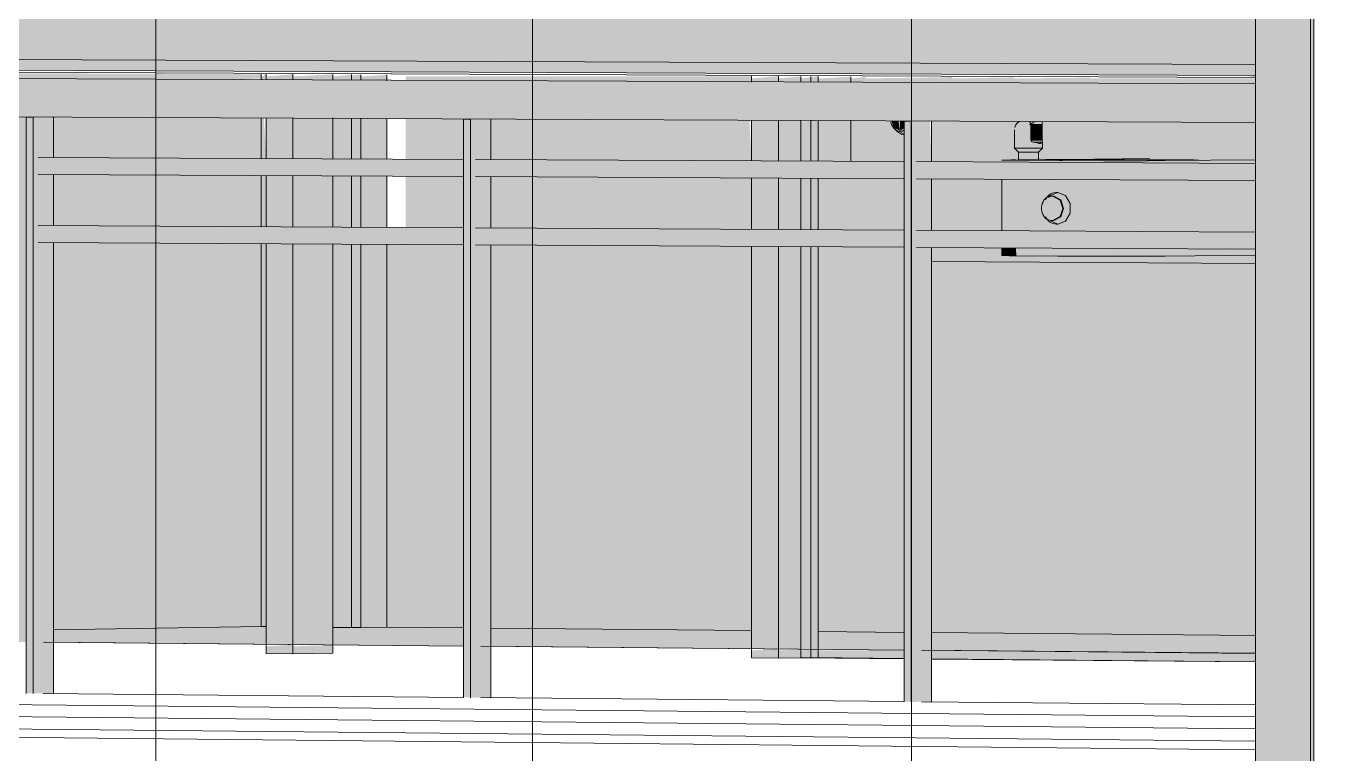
# Model space of a CAD drawing. Header units: inches. Extents: x 31213 to 31218, y -65 to 66.
# Drawn here: x 31216.24282 to 31216.26127, y -64.91325 to -64.90304 of the extents above; entities that cross this region are included whole.
import ezdxf

# ---------------------------------------------------------------- set-up
doc = ezdxf.new("R2010")
doc.units = ezdxf.units.IN
doc.header["$MEASUREMENT"] = 0
for name, color, linetype, lineweight in [('A-DOOR', 31, 'Continuous', 13), ('A-DOOR-FRAM', 31, 'Continuous', 9), ('A-FLOR', 192, 'Continuous', 13), ('A-FLOR-HRAL', 11, 'Continuous', 9), ('A-FLOR-OTLN', 90, 'Continuous', 9), ('A-GLAZ-CURT', 52, 'Continuous', 9), ('A-GLAZ-CWMG', 51, 'Continuous', 9), ('A-WALL', 113, 'Continuous', 13), ('A-WALL-PATT', 111, 'Continuous', 13), ('I-WALL', 2, 'Continuous', 13), ('L-SITE-WALL', 31, 'Continuous', 13), ('P-SANR-FIXT', 6, 'Continuous', 9), ('S-BEAM', 12, 'Continuous', 9)]:
    doc.layers.add(name, color=color, linetype=linetype, lineweight=lineweight)

# ---------------------------------------------------------------- blocks, each defined once
blk = doc.blocks.new('FP_70-Looking South East')
at = {"layer": 'A-WALL-PATT', "lineweight": 9}
for p, q in [((-6208.304231, -64.918586), (-6208.304228, -64.788438)), ((-6208.309549, -64.918516), (-6208.309544, -64.788789)), ((-6208.314833, -64.918446), (-6208.314825, -64.789138))]:
    blk.add_line(p, q, dxfattribs=at)

msp = doc.modelspace()

# ---------------------------------------------------------------- hatches: boundary and pattern name
at = {"layer": 'A-DOOR', "lineweight": 5}
h = msp.add_hatch(color=256, dxfattribs=at)
h.paths.add_polyline_path([(31216.252998, -64.905892), (31216.252998, -64.905173), (31216.249339, -64.905154), (31216.249339, -64.905872), (31216.252998, -64.905892)], flags=0)
h.paths.add_polyline_path([(31216.248957, -64.90587), (31216.248957, -64.905153), (31216.248144, -64.905148), (31216.248144, -64.905865), (31216.248957, -64.90587)], flags=0)
h.paths.add_polyline_path([(31216.252998, -64.90493), (31216.252971, -64.904359), (31216.248144, -64.904338), (31216.248144, -64.904907), (31216.248957, -64.904911), (31216.248957, -64.904345), (31216.249339, -64.904346), (31216.249339, -64.904912), (31216.252998, -64.90493)], flags=0)
h.paths.add_polyline_path([(31216.252998, -64.903823), (31216.252998, -64.903743), (31216.248144, -64.903745), (31216.248144, -64.903802), (31216.252998, -64.903823)], flags=0)
h.paths.add_polyline_path([(31216.252998, -64.901755), (31216.252998, -64.892885), (31216.248144, -64.892897), (31216.248144, -64.901741), (31216.252998, -64.901755)], flags=0)
h = msp.add_hatch(color=256, dxfattribs=at)
h.paths.add_polyline_path([(31216.252998, -64.911522), (31216.252998, -64.906135), (31216.249339, -64.906114), (31216.249339, -64.911489), (31216.251175, -64.911505)], flags=0)
h.paths.add_polyline_path([(31216.248957, -64.911486), (31216.248957, -64.906112), (31216.248144, -64.906107), (31216.248143, -64.911472), (31216.248144, -64.911478)], flags=0)
at = {"layer": 'A-DOOR-FRAM', "lineweight": 5}
h = msp.add_hatch(color=256, dxfattribs=at)
h.paths.add_polyline_path([(31216.247384, -64.905861), (31216.247384, -64.905145), (31216.247121, -64.905143), (31216.247122, -64.90586)], flags=0)
h.paths.add_polyline_path([(31216.247384, -64.904903), (31216.247384, -64.904335), (31216.247121, -64.904334), (31216.247122, -64.904902)], flags=0)
h.paths.add_polyline_path([(31216.247384, -64.903796), (31216.247384, -64.903719), (31216.247122, -64.903745), (31216.247122, -64.903795), (31216.247299, -64.903795)], flags=0)
h.paths.add_polyline_path([(31216.247384, -64.901738), (31216.247384, -64.892893), (31216.252998, -64.892871), (31216.252998, -64.892214), (31216.247122, -64.892259), (31216.247131, -64.901738)], flags=0)
h = msp.add_hatch(color=256, dxfattribs=at)
h.paths.add_polyline_path([(31216.247516, -64.905862), (31216.247516, -64.905145), (31216.247384, -64.905145), (31216.247384, -64.905861)], flags=0)
h.paths.add_polyline_path([(31216.247516, -64.904904), (31216.247516, -64.904335), (31216.247384, -64.904338), (31216.247384, -64.904903)], flags=0)
h.paths.add_polyline_path([(31216.247516, -64.903797), (31216.247516, -64.90372), (31216.247384, -64.903745), (31216.247384, -64.903796)], flags=0)
h.paths.add_polyline_path([(31216.247516, -64.901739), (31216.247517, -64.892894), (31216.247384, -64.892897), (31216.247384, -64.901738)], flags=0)
for points in [[(31216.247383, -64.911484), (31216.247384, -64.906103), (31216.247121, -64.906102), (31216.247122, -64.911482)], [(31216.247383, -64.911484), (31216.247516, -64.911482), (31216.247516, -64.906104), (31216.247384, -64.906103), (31216.247383, -64.909708)]]:
    msp.add_hatch(color=256, dxfattribs=at).paths.add_polyline_path(points, flags=0)
at = {"layer": 'A-FLOR-HRAL', "lineweight": 5}
for points in [[(31216.26007, -64.904121), (31216.26007, -64.903847), (31216.199648, -64.903593), (31216.199561, -64.903627), (31216.19947, -64.903748), (31216.199451, -64.903855), (31216.259941, -64.904121)], [(31216.26007, -64.90439), (31216.26007, -64.904121), (31216.199451, -64.903855), (31216.199493, -64.904008), (31216.199602, -64.904103), (31216.199683, -64.904114), (31216.217203, -64.904193), (31216.221357, -64.904214), (31216.235559, -64.904277), (31216.250546, -64.904346), (31216.253897, -64.904362), (31216.259941, -64.90439)], [(31216.242917, -64.912406), (31216.242918, -64.904315), (31216.242822, -64.904315), (31216.242822, -64.912405)], [(31216.249055, -64.912464), (31216.249055, -64.904343), (31216.248959, -64.904343), (31216.248959, -64.912463)], [(31216.255239, -64.912523), (31216.255239, -64.904371), (31216.255142, -64.904371), (31216.255142, -64.912522)], [(31216.26007, -64.905206), (31216.26007, -64.904965), (31216.199597, -64.904668), (31216.199597, -64.9049), (31216.259941, -64.905205)], [(31216.26007, -64.906172), (31216.26007, -64.90593), (31216.199597, -64.905598), (31216.199597, -64.905831), (31216.259941, -64.906171)], [(31216.243204, -64.911691), (31216.243205, -64.906077), (31216.243014, -64.906076), (31216.243014, -64.91169)], [(31216.249341, -64.911747), (31216.249341, -64.906111), (31216.249151, -64.90611), (31216.249151, -64.911745)], [(31216.255524, -64.911803), (31216.255524, -64.906146), (31216.255334, -64.906145), (31216.255334, -64.911802)]]:
    msp.add_hatch(color=256, dxfattribs=at).paths.add_polyline_path(points, flags=0)
h = msp.add_hatch(color=256, dxfattribs=at)
h.paths.add_polyline_path([(31216.242917, -64.912409), (31216.243204, -64.912404), (31216.243204, -64.911691), (31216.243014, -64.91169), (31216.243014, -64.906076), (31216.242918, -64.906075), (31216.242917, -64.909704)], flags=0)
h.paths.add_polyline_path([(31216.243205, -64.905838), (31216.243205, -64.905121), (31216.242918, -64.905119), (31216.242918, -64.905836)], flags=0)
h.paths.add_polyline_path([(31216.243205, -64.904882), (31216.243205, -64.904313), (31216.242918, -64.904315), (31216.242918, -64.90488)], flags=0)
h = msp.add_hatch(color=256, dxfattribs=at)
h.paths.add_polyline_path([(31216.249055, -64.912468), (31216.249341, -64.912463), (31216.249341, -64.911747), (31216.249151, -64.911745), (31216.249151, -64.90611), (31216.249055, -64.90611), (31216.249055, -64.909704)], flags=0)
h.paths.add_polyline_path([(31216.249341, -64.905872), (31216.249341, -64.905152), (31216.249055, -64.90515), (31216.249055, -64.90587)], flags=0)
h.paths.add_polyline_path([(31216.249341, -64.904912), (31216.249341, -64.904341), (31216.249055, -64.904343), (31216.249055, -64.904911)], flags=0)
h = msp.add_hatch(color=256, dxfattribs=at)
h.paths.add_polyline_path([(31216.255239, -64.912527), (31216.255524, -64.912522), (31216.255524, -64.911803), (31216.255334, -64.911802), (31216.255334, -64.906145), (31216.255239, -64.906145), (31216.255239, -64.909704)], flags=0)
h.paths.add_polyline_path([(31216.255524, -64.905905), (31216.255524, -64.905183), (31216.255239, -64.905182), (31216.255239, -64.905904)], flags=0)
h.paths.add_polyline_path([(31216.255524, -64.904942), (31216.255499, -64.904369), (31216.255239, -64.904371), (31216.255239, -64.904941)], flags=0)
at = {"layer": 'A-FLOR-HRAL', "lineweight": 5, "transparency": 33554466}
for points in [[(31216.243014, -64.91169), (31216.243014, -64.906075), (31216.236924, -64.90604), (31216.236923, -64.911634), (31216.242411, -64.911684)], [(31216.249151, -64.911745), (31216.249151, -64.906109), (31216.243014, -64.906075), (31216.243014, -64.91169)], [(31216.243014, -64.91169), (31216.24305, -64.911689), (31216.24305, -64.906076), (31216.243014, -64.906076), (31216.243014, -64.909704)], [(31216.255334, -64.911802), (31216.255334, -64.906144), (31216.249151, -64.906109), (31216.249151, -64.911745), (31216.251176, -64.911764)], [(31216.249151, -64.911745), (31216.249187, -64.911745), (31216.249187, -64.906111), (31216.249151, -64.90611), (31216.249151, -64.909704)], [(31216.26007, -64.911845), (31216.26007, -64.906171), (31216.255334, -64.906144), (31216.255334, -64.911802), (31216.259941, -64.911843)], [(31216.255334, -64.911802), (31216.25537, -64.911801), (31216.25537, -64.906145), (31216.255334, -64.906145), (31216.255334, -64.909704)]]:
    msp.add_hatch(color=256, dxfattribs=at).paths.add_polyline_path(points, flags=0)
at = {"layer": 'A-GLAZ-CURT', "transparency": 33554458}
h = msp.add_hatch(color=256, dxfattribs=at)
h.paths.add_polyline_path([(31216.26007, -64.911966), (31216.26007, -64.911846), (31216.255524, -64.911804), (31216.255524, -64.911925), (31216.259941, -64.911965)], flags=0)
h.paths.add_polyline_path([(31216.255142, -64.911921), (31216.255142, -64.911801), (31216.253934, -64.911803), (31216.253934, -64.911904), (31216.253935, -64.91191)], flags=0)
h.paths.add_polyline_path([(31216.26007, -64.905929), (31216.26007, -64.905207), (31216.255524, -64.905184), (31216.255524, -64.905904), (31216.259941, -64.905928)], flags=0)
h.paths.add_polyline_path([(31216.255142, -64.905902), (31216.255142, -64.905182), (31216.253935, -64.905176), (31216.253935, -64.905895), (31216.255142, -64.905902)], flags=0)
h.paths.add_polyline_path([(31216.26007, -64.904963), (31216.26007, -64.904391), (31216.253935, -64.904366), (31216.253935, -64.904933), (31216.255142, -64.904939), (31216.255142, -64.904372), (31216.255524, -64.904372), (31216.255524, -64.904941), (31216.259941, -64.904963)], flags=0)
h.paths.add_polyline_path([(31216.26007, -64.903848), (31216.26007, -64.903771), (31216.253935, -64.903771), (31216.253935, -64.903822), (31216.260067, -64.903848)], flags=0)
h.paths.add_polyline_path([(31216.258799, -64.90278), (31216.258781, -64.902759), (31216.258781, -64.90278)], flags=0)
h.paths.add_polyline_path([(31216.26007, -64.902748), (31216.260057, -64.89016), (31216.253935, -64.890186), (31216.253935, -64.901756), (31216.25889, -64.901799), (31216.258784, -64.901951), (31216.258799, -64.902743), (31216.259941, -64.902747)], flags=0)
h = msp.add_hatch(color=256, dxfattribs=at)
h.paths.add_polyline_path([(31216.26007, -64.911846), (31216.26007, -64.906173), (31216.255524, -64.906147), (31216.255524, -64.911804), (31216.259941, -64.911845)], flags=0)
h.paths.add_polyline_path([(31216.255142, -64.911801), (31216.255142, -64.906145), (31216.253935, -64.906138), (31216.253935, -64.91179)], flags=0)
at = {"layer": 'A-GLAZ-CWMG', "lineweight": 5}
for points in [[(31216.260843, -64.919152), (31216.260843, -64.836884), (31216.26007, -64.836913), (31216.26007, -64.919141)], [(31216.260843, -64.919152), (31216.260889, -64.91915), (31216.260888, -64.837722), (31216.261265, -64.837689), (31216.261253, -64.837669), (31216.260843, -64.83767), (31216.260843, -64.918463)], [(31216.246563, -64.911723), (31216.246563, -64.906097), (31216.246189, -64.906094), (31216.246188, -64.91172)], [(31216.247123, -64.911728), (31216.247123, -64.9061), (31216.246563, -64.906097), (31216.246563, -64.911723)], [(31216.253377, -64.911785), (31216.253377, -64.906135), (31216.252999, -64.906133), (31216.252999, -64.911782)], [(31216.253691, -64.911788), (31216.253691, -64.906137), (31216.253377, -64.906135), (31216.253377, -64.911785)], [(31216.253934, -64.91179), (31216.253935, -64.906138), (31216.253691, -64.906137), (31216.253691, -64.911788)]]:
    msp.add_hatch(color=256, dxfattribs=at).paths.add_polyline_path(points, flags=0)
h = msp.add_hatch(color=256, dxfattribs=at)
h.paths.add_polyline_path([(31216.246563, -64.911851), (31216.246563, -64.911723), (31216.246188, -64.911747), (31216.246188, -64.911847)], flags=0)
h.paths.add_polyline_path([(31216.246564, -64.905855), (31216.246564, -64.905139), (31216.246189, -64.905137), (31216.246189, -64.905853)], flags=0)
h.paths.add_polyline_path([(31216.246564, -64.904897), (31216.246564, -64.904328), (31216.246189, -64.904333), (31216.246189, -64.904895)], flags=0)
h.paths.add_polyline_path([(31216.246564, -64.903792), (31216.246564, -64.903714), (31216.246189, -64.903743), (31216.246212, -64.903791), (31216.246457, -64.903791)], flags=0)
h.paths.add_polyline_path([(31216.246564, -64.901734), (31216.246564, -64.890208), (31216.246189, -64.89021), (31216.246189, -64.901733)], flags=0)
h = msp.add_hatch(color=256, dxfattribs=at)
h.paths.add_polyline_path([(31216.246563, -64.911851), (31216.247123, -64.911841), (31216.247123, -64.911728), (31216.246563, -64.911747)], flags=0)
h.paths.add_polyline_path([(31216.247123, -64.905858), (31216.247123, -64.905141), (31216.246564, -64.905139), (31216.246564, -64.905855)], flags=0)
h.paths.add_polyline_path([(31216.247123, -64.9049), (31216.247123, -64.904332), (31216.246564, -64.904333), (31216.246564, -64.904897), (31216.246793, -64.904898)], flags=0)
h.paths.add_polyline_path([(31216.247123, -64.903793), (31216.247123, -64.903716), (31216.246564, -64.903743), (31216.246564, -64.903792), (31216.247046, -64.903793)], flags=0)
h.paths.add_polyline_path([(31216.247123, -64.901736), (31216.247124, -64.890213), (31216.246564, -64.890213), (31216.246564, -64.901734), (31216.246793, -64.901735)], flags=0)
h = msp.add_hatch(color=256, dxfattribs=at)
h.paths.add_polyline_path([(31216.253377, -64.911913), (31216.253377, -64.911785), (31216.252999, -64.911803), (31216.252999, -64.91191)], flags=0)
h.paths.add_polyline_path([(31216.253377, -64.905892), (31216.253367, -64.905173), (31216.252999, -64.905171), (31216.252999, -64.90589)], flags=0)
h.paths.add_polyline_path([(31216.253377, -64.904931), (31216.253367, -64.90436), (31216.252999, -64.904363), (31216.252999, -64.904929), (31216.253367, -64.90493)], flags=0)
h.paths.add_polyline_path([(31216.253084, -64.903822), (31216.253377, -64.903822), (31216.253367, -64.903742), (31216.252999, -64.903771), (31216.252999, -64.903822)], flags=0)
h.paths.add_polyline_path([(31216.253377, -64.901755), (31216.253377, -64.890181), (31216.252999, -64.890182), (31216.252999, -64.901754)], flags=0)
h = msp.add_hatch(color=256, dxfattribs=at)
h.paths.add_polyline_path([(31216.253377, -64.911913), (31216.253691, -64.911908), (31216.253691, -64.911788), (31216.253377, -64.911803)], flags=0)
h.paths.add_polyline_path([(31216.253691, -64.905894), (31216.253691, -64.905175), (31216.253377, -64.905173), (31216.253377, -64.905892), (31216.253691, -64.905894)], flags=0)
h.paths.add_polyline_path([(31216.253691, -64.904932), (31216.253691, -64.904361), (31216.253377, -64.904363), (31216.253377, -64.904931), (31216.253691, -64.904932)], flags=0)
h.paths.add_polyline_path([(31216.253377, -64.903822), (31216.253691, -64.903822), (31216.253691, -64.903744), (31216.253377, -64.903771), (31216.253377, -64.903822)], flags=0)
h.paths.add_polyline_path([(31216.253691, -64.901756), (31216.253691, -64.890185), (31216.253377, -64.890186), (31216.253377, -64.901755), (31216.253691, -64.901756)], flags=0)
h = msp.add_hatch(color=256, dxfattribs=at)
h.paths.add_polyline_path([(31216.253691, -64.911908), (31216.253934, -64.911904), (31216.253934, -64.91179), (31216.253691, -64.911803)], flags=0)
h.paths.add_polyline_path([(31216.253935, -64.905895), (31216.253935, -64.905176), (31216.253691, -64.905175), (31216.253691, -64.905894)], flags=0)
h.paths.add_polyline_path([(31216.253935, -64.904933), (31216.253929, -64.904363), (31216.253691, -64.904375), (31216.253691, -64.904932)], flags=0)
h.paths.add_polyline_path([(31216.253691, -64.903822), (31216.253935, -64.903822), (31216.253935, -64.903745), (31216.253691, -64.903771), (31216.253691, -64.903822)], flags=0)
h.paths.add_polyline_path([(31216.253935, -64.901756), (31216.253935, -64.890185), (31216.253691, -64.890186), (31216.253691, -64.901756)], flags=0)
at = {"layer": 'A-WALL', "lineweight": 5, "transparency": 33554573}
msp.add_hatch(color=256, dxfattribs=at).paths.add_polyline_path([(31216.260865, -64.919129), (31216.260889, -64.919129), (31216.260888, -64.837722), (31216.261178, -64.837685), (31216.261178, -64.837664), (31216.260865, -64.83767), (31216.260865, -64.918463)], flags=0)
at = {"layer": 'I-WALL', "lineweight": 5}
h = msp.add_hatch(color=256, dxfattribs=at)
h.paths.add_polyline_path([(31216.214768, -64.911984), (31216.218725, -64.911919), (31216.218724, -64.91147), (31216.214768, -64.911434), (31216.214768, -64.911867)], flags=0)
h.paths.add_polyline_path([(31216.219108, -64.911913), (31216.224681, -64.911821), (31216.22468, -64.911643), (31216.219502, -64.911606), (31216.219502, -64.911478), (31216.219108, -64.911474), (31216.219108, -64.911527)], flags=0)
h.paths.add_polyline_path([(31216.225064, -64.911815), (31216.230681, -64.911723), (31216.230681, -64.91158), (31216.227022, -64.911561), (31216.227021, -64.911658), (31216.226091, -64.911656), (31216.225064, -64.911659)], flags=0)
h.paths.add_polyline_path([(31216.231064, -64.911716), (31216.232734, -64.911689), (31216.232734, -64.911599), (31216.231064, -64.911584), (31216.231064, -64.911637)], flags=0)
h.paths.add_polyline_path([(31216.24612, -64.905854), (31216.246119, -64.905138), (31216.243202, -64.905123), (31216.243202, -64.905838), (31216.246119, -64.905854)], flags=0)
h.paths.add_polyline_path([(31216.242819, -64.905836), (31216.242819, -64.905121), (31216.240366, -64.905109), (31216.240367, -64.905822), (31216.242819, -64.905836)], flags=0)
h.paths.add_polyline_path([(31216.232734, -64.90578), (31216.232734, -64.90507), (31216.231065, -64.905061), (31216.231065, -64.905771), (31216.232734, -64.90578)], flags=0)
h.paths.add_polyline_path([(31216.230682, -64.905769), (31216.230681, -64.905059), (31216.227022, -64.905041), (31216.227024, -64.905748), (31216.230681, -64.905769)], flags=0)
h.paths.add_polyline_path([(31216.219503, -64.905707), (31216.219502, -64.905002), (31216.219109, -64.905), (31216.219109, -64.905704), (31216.219502, -64.905707)], flags=0)
h.paths.add_polyline_path([(31216.218726, -64.905702), (31216.218724, -64.904998), (31216.214769, -64.904978), (31216.214782, -64.90568), (31216.218724, -64.905702)], flags=0)
h.paths.add_polyline_path([(31216.24612, -64.904897), (31216.246119, -64.904327), (31216.243202, -64.904318), (31216.243202, -64.904882), (31216.246119, -64.904897)], flags=0)
h.paths.add_polyline_path([(31216.242819, -64.90488), (31216.242819, -64.904317), (31216.240366, -64.904304), (31216.240367, -64.904868), (31216.242819, -64.90488)], flags=0)
h.paths.add_polyline_path([(31216.232734, -64.90483), (31216.232734, -64.904267), (31216.227022, -64.904241), (31216.227024, -64.904802), (31216.230682, -64.90482), (31216.230711, -64.904261), (31216.231065, -64.904263), (31216.231065, -64.904822), (31216.232734, -64.90483)], flags=0)
h.paths.add_polyline_path([(31216.219503, -64.904765), (31216.219487, -64.904205), (31216.214769, -64.904184), (31216.214782, -64.904741), (31216.218726, -64.904761), (31216.218726, -64.904206), (31216.219109, -64.904232), (31216.219109, -64.904763), (31216.219502, -64.904765)], flags=0)
h.paths.add_polyline_path([(31216.245674, -64.903793), (31216.24612, -64.903773), (31216.246119, -64.903714), (31216.240366, -64.903689), (31216.240367, -64.903766), (31216.245615, -64.903792)], flags=0)
h.paths.add_polyline_path([(31216.232735, -64.903734), (31216.232734, -64.903657), (31216.227023, -64.903633), (31216.227024, -64.90371), (31216.232734, -64.903734)], flags=0)
h.paths.add_polyline_path([(31216.218948, -64.903679), (31216.219503, -64.903679), (31216.219502, -64.903601), (31216.21477, -64.903592), (31216.214782, -64.903659), (31216.218885, -64.903679)], flags=0)
h.paths.add_polyline_path([(31216.24612, -64.901735), (31216.246119, -64.890393), (31216.240367, -64.890416), (31216.240367, -64.901717), (31216.246119, -64.901735)], flags=0)
h.paths.add_polyline_path([(31216.232735, -64.901694), (31216.232734, -64.890447), (31216.227024, -64.890469), (31216.227024, -64.901677), (31216.232734, -64.901694)], flags=0)
h.paths.add_polyline_path([(31216.219504, -64.901654), (31216.219502, -64.890499), (31216.214772, -64.890518), (31216.214782, -64.90164), (31216.219502, -64.901654)], flags=0)
at = {"layer": 'I-WALL'}
h = msp.add_hatch(color=256, dxfattribs=at)
h.paths.add_polyline_path([(31216.247516, -64.905862), (31216.247516, -64.905145), (31216.247121, -64.905143), (31216.247122, -64.90586)], flags=0)
h.paths.add_polyline_path([(31216.246187, -64.905855), (31216.246186, -64.905138), (31216.24612, -64.905138), (31216.246121, -64.905854), (31216.246186, -64.905855)], flags=0)
h.paths.add_polyline_path([(31216.247516, -64.904904), (31216.247516, -64.904335), (31216.247121, -64.904334), (31216.247122, -64.904902)], flags=0)
h.paths.add_polyline_path([(31216.246187, -64.904897), (31216.246157, -64.904327), (31216.24612, -64.904327), (31216.246121, -64.904897), (31216.246186, -64.904897)], flags=0)
h.paths.add_polyline_path([(31216.247516, -64.903797), (31216.247516, -64.90372), (31216.247122, -64.903745), (31216.247122, -64.903795), (31216.247384, -64.903796)], flags=0)
h.paths.add_polyline_path([(31216.24612, -64.903793), (31216.246187, -64.903773), (31216.246186, -64.903714), (31216.24612, -64.903745), (31216.24612, -64.903793)], flags=0)
h.paths.add_polyline_path([(31216.247516, -64.901739), (31216.247517, -64.892894), (31216.252998, -64.892881), (31216.252998, -64.890366), (31216.247122, -64.890389), (31216.247122, -64.901738)], flags=0)
h.paths.add_polyline_path([(31216.246187, -64.901735), (31216.246186, -64.890393), (31216.246121, -64.890393), (31216.246121, -64.901735), (31216.246186, -64.901735)], flags=0)
h = msp.add_hatch(color=256, dxfattribs=at)
h.paths.add_polyline_path([(31216.256511, -64.905911), (31216.256511, -64.905191), (31216.255524, -64.905186), (31216.255524, -64.905906), (31216.255558, -64.905906)], flags=0)
h.paths.add_polyline_path([(31216.255141, -64.905904), (31216.255141, -64.905184), (31216.253934, -64.905178), (31216.253934, -64.905897), (31216.255141, -64.905904)], flags=0)
h.paths.add_polyline_path([(31216.254395, -64.904937), (31216.254395, -64.904366), (31216.253934, -64.904367), (31216.253934, -64.904935)], flags=0)
h.paths.add_polyline_path([(31216.26007, -64.904904), (31216.26007, -64.904392), (31216.257936, -64.90438), (31216.257939, -64.904904), (31216.259941, -64.904904)], flags=0)
h.paths.add_polyline_path([(31216.26007, -64.903849), (31216.26007, -64.903772), (31216.257936, -64.903773), (31216.257936, -64.903842), (31216.260067, -64.903849)], flags=0)
h.paths.add_polyline_path([(31216.254395, -64.903826), (31216.254395, -64.903748), (31216.253934, -64.903773), (31216.253934, -64.903823), (31216.254368, -64.903826)], flags=0)
h.paths.add_polyline_path([(31216.258799, -64.902781), (31216.25878, -64.90276), (31216.25878, -64.902781)], flags=0)
h.paths.add_polyline_path([(31216.26007, -64.902749), (31216.26007, -64.890338), (31216.253934, -64.890362), (31216.253934, -64.901758), (31216.25889, -64.901801), (31216.258784, -64.901953), (31216.258799, -64.902744), (31216.259941, -64.902749)], flags=0)
at = {"layer": 'I-WALL', "lineweight": 5}
h = msp.add_hatch(color=256, dxfattribs=at)
h.paths.add_polyline_path([(31216.247879, -64.905864), (31216.247879, -64.905147), (31216.247516, -64.905145), (31216.247516, -64.905862), (31216.247879, -64.905864)], flags=0)
h.paths.add_polyline_path([(31216.247879, -64.904905), (31216.247879, -64.904336), (31216.247516, -64.904338), (31216.247516, -64.904904), (31216.247879, -64.904905)], flags=0)
h.paths.add_polyline_path([(31216.247879, -64.9038), (31216.247879, -64.903721), (31216.247516, -64.903745), (31216.247516, -64.903797), (31216.247879, -64.9038)], flags=0)
h.paths.add_polyline_path([(31216.24788, -64.90174), (31216.247879, -64.892896), (31216.247517, -64.892897), (31216.247516, -64.901739), (31216.247879, -64.90174)], flags=0)
h = msp.add_hatch(color=256, dxfattribs=at)
h.paths.add_polyline_path([(31216.232734, -64.911599), (31216.232734, -64.90602), (31216.231065, -64.90601), (31216.231065, -64.911584)], flags=0)
h.paths.add_polyline_path([(31216.230681, -64.91158), (31216.230681, -64.906008), (31216.227022, -64.905987), (31216.227024, -64.911547), (31216.230681, -64.91158)], flags=0)
h.paths.add_polyline_path([(31216.240365, -64.911564), (31216.242819, -64.911524), (31216.242819, -64.906077), (31216.240366, -64.906063), (31216.240365, -64.911562)], flags=0)
h.paths.add_polyline_path([(31216.243201, -64.911517), (31216.246119, -64.91147), (31216.246119, -64.906096), (31216.243202, -64.906079), (31216.243201, -64.911482)], flags=0)
h.paths.add_polyline_path([(31216.219502, -64.911478), (31216.219502, -64.905944), (31216.219109, -64.905942), (31216.219109, -64.911474)], flags=0)
h.paths.add_polyline_path([(31216.218725, -64.91147), (31216.218724, -64.90594), (31216.214769, -64.905917), (31216.214782, -64.911434), (31216.218724, -64.91147)], flags=0)
at = {"layer": 'I-WALL'}
h = msp.add_hatch(color=256, dxfattribs=at)
h.paths.add_polyline_path([(31216.247516, -64.911482), (31216.247516, -64.906104), (31216.247121, -64.906102), (31216.247122, -64.911479)], flags=0)
h.paths.add_polyline_path([(31216.246187, -64.91147), (31216.246186, -64.906096), (31216.24612, -64.906096), (31216.246121, -64.91147)], flags=0)
at = {"layer": 'I-WALL', "lineweight": 5}
msp.add_hatch(color=256, dxfattribs=at).paths.add_polyline_path([(31216.247516, -64.911482), (31216.247879, -64.911476), (31216.247879, -64.906106), (31216.247516, -64.906104), (31216.247516, -64.909708)], flags=0)
at = {"layer": 'I-WALL'}
h = msp.add_hatch(color=256, dxfattribs=at)
h.paths.add_polyline_path([(31216.26007, -64.911594), (31216.26007, -64.906255), (31216.256544, -64.906261), (31216.256511, -64.906259), (31216.256511, -64.906155), (31216.255524, -64.906149), (31216.255524, -64.911554), (31216.259941, -64.911593)], flags=0)
h.paths.add_polyline_path([(31216.255141, -64.91155), (31216.255141, -64.906147), (31216.253934, -64.90614), (31216.253934, -64.911539)], flags=0)
at = {"layer": 'P-SANR-FIXT', "lineweight": 5}
h = msp.add_hatch(color=256, dxfattribs=at)
h.paths.add_polyline_path([(31216.256511, -64.905911), (31216.256511, -64.905191), (31216.255524, -64.905186), (31216.255524, -64.905906), (31216.255558, -64.905906)], flags=0)
h.paths.add_polyline_path([(31216.26007, -64.904904), (31216.26007, -64.904392), (31216.257936, -64.90438), (31216.257939, -64.904904), (31216.259941, -64.904904)], flags=0)
h.paths.add_polyline_path([(31216.26007, -64.903849), (31216.26007, -64.903772), (31216.257936, -64.903773), (31216.257936, -64.903842), (31216.260067, -64.903849)], flags=0)
h.paths.add_polyline_path([(31216.258799, -64.902781), (31216.25878, -64.90276), (31216.25878, -64.902781)], flags=0)
h.paths.add_polyline_path([(31216.26007, -64.902749), (31216.26007, -64.902745), (31216.259941, -64.902749)], flags=0)
h = msp.add_hatch(color=256, dxfattribs=at)
h.paths.add_polyline_path([(31216.254597, -64.904938), (31216.254597, -64.904367), (31216.254395, -64.904367), (31216.254426, -64.904937), (31216.254594, -64.904938)], flags=0)
h.paths.add_polyline_path([(31216.254597, -64.903827), (31216.254597, -64.903749), (31216.254395, -64.903773), (31216.254399, -64.903826), (31216.254524, -64.903826)], flags=0)
h = msp.add_hatch(color=256, dxfattribs=at)
h.paths.add_polyline_path([(31216.255817, -64.904944), (31216.255817, -64.904372), (31216.254597, -64.904367), (31216.254617, -64.904938), (31216.255141, -64.904941), (31216.255141, -64.904373), (31216.255524, -64.904373), (31216.255524, -64.904943), (31216.255558, -64.904943)], flags=0)
h.paths.add_polyline_path([(31216.255817, -64.903834), (31216.255817, -64.903754), (31216.254597, -64.903773), (31216.254597, -64.903827), (31216.255783, -64.903834)], flags=0)
h = msp.add_hatch(color=256, dxfattribs=at)
h.paths.add_polyline_path([(31216.256511, -64.904948), (31216.256511, -64.904919), (31216.256678, -64.904898), (31216.256678, -64.904375), (31216.255817, -64.904373), (31216.255817, -64.904944), (31216.256434, -64.904947)], flags=0)
h.paths.add_polyline_path([(31216.256678, -64.903837), (31216.256678, -64.903758), (31216.255817, -64.903773), (31216.255837, -64.903834), (31216.256583, -64.903837)], flags=0)
h = msp.add_hatch(color=256, dxfattribs=at)
h.paths.add_polyline_path([(31216.256713, -64.904922), (31216.256739, -64.904917), (31216.256702, -64.904922)], flags=0)
h.paths.add_polyline_path([(31216.256915, -64.904641), (31216.256915, -64.904418), (31216.257077, -64.904416), (31216.257077, -64.90464), (31216.257028, -64.90464)], flags=0)
h.paths.add_polyline_path([(31216.256678, -64.904916), (31216.25775, -64.904898), (31216.25775, -64.90438), (31216.256888, -64.90438), (31216.256907, -64.904669), (31216.25686, -64.904753), (31216.256706, -64.904752), (31216.256725, -64.904399), (31216.256724, -64.904376), (31216.256678, -64.90438), (31216.256678, -64.904898)], flags=0)
h.paths.add_polyline_path([(31216.256706, -64.904752), (31216.256688, -64.904752), (31216.256703, -64.90468)], flags=0)
h.paths.add_polyline_path([(31216.25775, -64.903841), (31216.25775, -64.903762), (31216.256678, -64.903773), (31216.256678, -64.903837), (31216.257542, -64.903839)], flags=0)
at = {"layer": 'P-SANR-FIXT'}
msp.add_hatch(color=256, dxfattribs=at).paths.add_polyline_path([(31216.25508, -64.904505), (31216.255061, -64.904369), (31216.25496, -64.904371), (31216.254989, -64.904458)], flags=0)
at = {"layer": 'P-SANR-FIXT', "lineweight": 5}
for points in [[(31216.25508, -64.904505), (31216.255141, -64.904474), (31216.255141, -64.904373), (31216.25508, -64.904371)], [(31216.256883, -64.904753), (31216.256915, -64.904641), (31216.256861, -64.904377), (31216.256724, -64.9044), (31216.256703, -64.904428), (31216.256725, -64.904752), (31216.256822, -64.904753)], [(31216.256915, -64.904641), (31216.257077, -64.90464), (31216.257077, -64.904416), (31216.256915, -64.904418)], [(31216.256715, -64.904922), (31216.256715, -64.904922), (31216.256713, -64.904922)], [(31216.257368, -64.904925), (31216.257351, -64.904911), (31216.257297, -64.904925)], [(31216.257898, -64.904928), (31216.257886, -64.904911), (31216.257886, -64.904928)], [(31216.2572, -64.905757), (31216.2572, -64.905437), (31216.257108, -64.905483), (31216.257072, -64.9056), (31216.257108, -64.905709)], [(31216.2572, -64.905757), (31216.257291, -64.90571), (31216.257329, -64.905597), (31216.257291, -64.905484), (31216.2572, -64.905437), (31216.2572, -64.9056)], [(31216.256715, -64.906263), (31216.256707, -64.906156), (31216.256511, -64.906154), (31216.256511, -64.906259), (31216.256613, -64.906262)], [(31216.257939, -64.90627), (31216.257939, -64.906163), (31216.256715, -64.906156), (31216.256715, -64.906263), (31216.257297, -64.906266)], [(31216.258247, -64.90627), (31216.258802, -64.906268), (31216.258794, -64.906167), (31216.257939, -64.906163), (31216.257939, -64.90627), (31216.258088, -64.90627)], [(31216.258802, -64.906268), (31216.26007, -64.906254), (31216.26007, -64.906175), (31216.258802, -64.906167)]]:
    msp.add_hatch(color=256, dxfattribs=at).paths.add_polyline_path(points, flags=0)
h = msp.add_hatch(color=256, dxfattribs=at)
h.paths.add_polyline_path([(31216.256715, -64.905912), (31216.256715, -64.905192), (31216.256511, -64.905191), (31216.256536, -64.905911), (31216.256688, -64.905912)], flags=0)
h.paths.add_polyline_path([(31216.256715, -64.904949), (31216.256715, -64.904922), (31216.256615, -64.904948)], flags=0)
h = msp.add_hatch(color=256, dxfattribs=at)
h.paths.add_polyline_path([(31216.257939, -64.905919), (31216.257939, -64.905198), (31216.256715, -64.905192), (31216.256715, -64.905912), (31216.257465, -64.905916)], flags=0)
h.paths.add_polyline_path([(31216.257939, -64.904955), (31216.257939, -64.904928), (31216.257927, -64.904954)], flags=0)
h = msp.add_hatch(color=256, dxfattribs=at)
h.paths.add_polyline_path([(31216.258802, -64.905924), (31216.258802, -64.905202), (31216.257939, -64.905198), (31216.257939, -64.905919), (31216.258774, -64.905924)], flags=0)
h.paths.add_polyline_path([(31216.258802, -64.904959), (31216.258802, -64.904926), (31216.258695, -64.904958)], flags=0)
h = msp.add_hatch(color=256, dxfattribs=at)
h.paths.add_polyline_path([(31216.26007, -64.905931), (31216.26007, -64.905209), (31216.258802, -64.905202), (31216.258802, -64.905924), (31216.259941, -64.90593)], flags=0)
h.paths.add_polyline_path([(31216.26007, -64.904965), (31216.26007, -64.904915), (31216.258802, -64.904926), (31216.258802, -64.904959), (31216.259941, -64.904964)], flags=0)
h = msp.add_hatch(color=256, dxfattribs=at)
h.paths.add_polyline_path([(31216.26007, -64.906369), (31216.26007, -64.906255), (31216.258247, -64.90627), (31216.258247, -64.906358), (31216.259941, -64.906368)], flags=0)
h.paths.add_polyline_path([(31216.258247, -64.906358), (31216.258247, -64.90627), (31216.257297, -64.90627), (31216.257297, -64.906353), (31216.258098, -64.906357)], flags=0)
h.paths.add_polyline_path([(31216.257297, -64.906353), (31216.257297, -64.906267), (31216.256511, -64.906259), (31216.256511, -64.906155), (31216.255524, -64.906149), (31216.255524, -64.906343), (31216.256715, -64.906349)], flags=0)
at = {"layer": 'S-BEAM', "lineweight": 5}
h = msp.add_hatch(color=256, dxfattribs=at)
h.paths.add_polyline_path([(31216.26007, -64.903577), (31216.26007, -64.902798), (31216.187721, -64.902538), (31216.187739, -64.903283), (31216.259941, -64.903577)], flags=0)
h.paths.add_polyline_path([(31215.941761, -64.902284), (31215.941745, -64.901655), (31215.895206, -64.901488), (31215.895205, -64.902095), (31215.941745, -64.902284)], flags=0)
h.paths.add_polyline_path([(31215.763896, -64.901561), (31215.763874, -64.901016), (31215.729373, -64.900892), (31215.729372, -64.901421), (31215.763874, -64.901561)], flags=0)
h = msp.add_hatch(color=256, dxfattribs=at)
h.paths.add_polyline_path([(31216.26007, -64.90373), (31216.26007, -64.903577), (31216.189879, -64.903292), (31216.189879, -64.903438), (31216.259941, -64.903729)], flags=0)
h.paths.add_polyline_path([(31215.941761, -64.902407), (31215.941745, -64.902284), (31215.8967, -64.902101), (31215.896701, -64.902219), (31215.941745, -64.902407)], flags=0)
h.paths.add_polyline_path([(31215.763896, -64.901667), (31215.763874, -64.901561), (31215.730539, -64.901425), (31215.730539, -64.901529), (31215.763874, -64.901667)], flags=0)
h = msp.add_hatch(color=256, dxfattribs=at)
h.paths.add_polyline_path([(31216.26007, -64.903758), (31216.26007, -64.90373), (31216.259941, -64.903757)], flags=0)
h.paths.add_polyline_path([(31215.941761, -64.902429), (31215.941745, -64.902407), (31215.941745, -64.902429)], flags=0)
h.paths.add_polyline_path([(31215.763896, -64.901687), (31215.763874, -64.901667), (31215.763874, -64.901687)], flags=0)

# ---------------------------------------------------------------- linework, layer by layer
at = {"layer": 'A-DOOR', "lineweight": 9}
for p, q in [((31216.247879, -64.903721), (31216.247879, -64.903806)), ((31216.247879, -64.904336), (31216.247879, -64.904907)), ((31216.247879, -64.905147), (31216.247879, -64.905866)), ((31216.247879, -64.906106), (31216.247879, -64.911476)), ((31216.247879, -64.911476), (31216.248957, -64.911486)), ((31216.249339, -64.911489), (31216.252998, -64.911522))]:
    msp.add_line(p, q, dxfattribs=at)
at = {"layer": 'A-DOOR-FRAM'}
for p, q in [((31216.247384, -64.903796), (31216.247384, -64.903719)), ((31216.247516, -64.90372), (31216.247516, -64.903797)), ((31216.247384, -64.904905), (31216.247384, -64.90433)), ((31216.247516, -64.904335), (31216.247516, -64.904906)), ((31216.247384, -64.905863), (31216.247384, -64.905145)), ((31216.247516, -64.905145), (31216.247516, -64.905864)), ((31216.247383, -64.911484), (31216.247384, -64.906103)), ((31216.247516, -64.906104), (31216.247516, -64.911482)), ((31216.247121, -64.911482), (31216.247383, -64.911484)), ((31216.247383, -64.911484), (31216.247516, -64.911482))]:
    msp.add_line(p, q, dxfattribs=at)
at = {"layer": 'A-FLOR'}
for p, q in [((31216.248959, -64.912463), (31216.243061, -64.912407)), ((31216.255142, -64.912522), (31216.249198, -64.912465)), ((31216.26007, -64.912569), (31216.255382, -64.912524))]:
    msp.add_line(p, q, dxfattribs=at)
at = {"layer": 'A-FLOR-HRAL'}
for p, q in [((31216.199673, -64.903592), (31216.26007, -64.903847)), ((31216.26007, -64.90439), (31216.199668, -64.904115)), ((31216.242918, -64.904315), (31216.242822, -64.904315)), ((31216.242822, -64.912409), (31216.242822, -64.904315)), ((31216.242917, -64.912409), (31216.242918, -64.904315)), ((31216.243186, -64.904313), (31216.242918, -64.904315)), ((31216.243205, -64.904882), (31216.243205, -64.904313)), ((31216.249055, -64.904343), (31216.248959, -64.904343)), ((31216.248959, -64.912467), (31216.248959, -64.904343)), ((31216.249341, -64.904341), (31216.249055, -64.904343)), ((31216.249055, -64.912468), (31216.249055, -64.904343)), ((31216.249341, -64.904912), (31216.249341, -64.904341)), ((31216.255239, -64.904371), (31216.255142, -64.904371)), ((31216.255142, -64.912526), (31216.255142, -64.904371)), ((31216.255499, -64.904369), (31216.255239, -64.904371)), ((31216.255239, -64.912527), (31216.255239, -64.904371)), ((31216.255524, -64.904942), (31216.255524, -64.904369)), ((31216.242989, -64.904881), (31216.248959, -64.90491)), ((31216.249127, -64.904911), (31216.255142, -64.90494)), ((31216.255311, -64.904941), (31216.26007, -64.904965)), ((31216.248959, -64.90515), (31216.242989, -64.90512)), ((31216.243205, -64.905838), (31216.243205, -64.905121)), ((31216.255142, -64.905181), (31216.249127, -64.905151)), ((31216.249341, -64.905872), (31216.249341, -64.905152)), ((31216.26007, -64.905206), (31216.255311, -64.905182)), ((31216.255524, -64.905905), (31216.255524, -64.905183)), ((31216.242989, -64.905837), (31216.248959, -64.905869)), ((31216.249127, -64.90587), (31216.255142, -64.905903)), ((31216.255311, -64.905904), (31216.26007, -64.90593)), ((31216.248959, -64.906109), (31216.242989, -64.906076)), ((31216.243204, -64.911691), (31216.243205, -64.906077)), ((31216.255142, -64.906144), (31216.249127, -64.90611)), ((31216.249341, -64.911747), (31216.249341, -64.906111)), ((31216.26007, -64.906172), (31216.255311, -64.906145)), ((31216.255524, -64.911803), (31216.255524, -64.906146)), ((31216.243062, -64.91169), (31216.248959, -64.911744)), ((31216.248959, -64.911743), (31216.243098, -64.911689)), ((31216.243204, -64.912404), (31216.243204, -64.911691)), ((31216.249199, -64.911746), (31216.255142, -64.9118)), ((31216.255142, -64.911799), (31216.249235, -64.911745)), ((31216.249341, -64.912463), (31216.249341, -64.911747)), ((31216.255383, -64.911802), (31216.26007, -64.911845)), ((31216.26007, -64.911844), (31216.255418, -64.911801)), ((31216.255524, -64.912522), (31216.255524, -64.911803))]:
    msp.add_line(p, q, dxfattribs=at)
at = {"layer": 'A-FLOR-OTLN'}
for p, q in [((31216.194166, -64.9121), (31216.26007, -64.912735)), ((31216.19416, -64.912262), (31216.26007, -64.912904)), ((31216.194154, -64.912428), (31216.26007, -64.913077)), ((31216.200816, -64.912611), (31216.26007, -64.913198))]:
    msp.add_line(p, q, dxfattribs=at)
at = {"layer": 'A-GLAZ-CURT'}
for p, q in [((31216.253691, -64.903744), (31216.253691, -64.903822)), ((31216.25383, -64.903826), (31216.25383, -64.903744)), ((31216.253691, -64.904357), (31216.253691, -64.904934)), ((31216.25383, -64.904935), (31216.25383, -64.904361)), ((31216.253691, -64.905175), (31216.253691, -64.905896)), ((31216.25383, -64.905897), (31216.25383, -64.905175)), ((31216.253691, -64.906137), (31216.253691, -64.911788)), ((31216.25383, -64.911789), (31216.25383, -64.906138)), ((31216.253691, -64.911788), (31216.253691, -64.911908)), ((31216.25383, -64.911905), (31216.25383, -64.911789)), ((31216.253691, -64.911908), (31216.25383, -64.911905)), ((31216.253691, -64.911908), (31216.255142, -64.911921)), ((31216.255142, -64.911917), (31216.25383, -64.911905)), ((31216.26007, -64.911963), (31216.255524, -64.911921)), ((31216.255524, -64.911925), (31216.26007, -64.911966))]:
    msp.add_line(p, q, dxfattribs=at)
at = {"layer": 'A-GLAZ-CWMG'}
for p, q in [((31216.26007, -64.836913), (31216.26007, -64.919141)), ((31216.260843, -64.836884), (31216.260843, -64.919152)), ((31216.246189, -64.903712), (31216.246189, -64.903791)), ((31216.246564, -64.903792), (31216.246564, -64.903714)), ((31216.247123, -64.903716), (31216.247123, -64.903795)), ((31216.252999, -64.903741), (31216.252999, -64.903827)), ((31216.253377, -64.903822), (31216.253377, -64.903743)), ((31216.253935, -64.903745), (31216.253935, -64.903822)), ((31216.246189, -64.904325), (31216.246189, -64.904897)), ((31216.246564, -64.904899), (31216.246564, -64.904328)), ((31216.247123, -64.904328), (31216.247123, -64.904902)), ((31216.252999, -64.904357), (31216.252999, -64.904931)), ((31216.253377, -64.904933), (31216.253377, -64.90436)), ((31216.253935, -64.904361), (31216.253935, -64.904935)), ((31216.246189, -64.905137), (31216.246189, -64.905855)), ((31216.246564, -64.905857), (31216.246564, -64.905139)), ((31216.247123, -64.905141), (31216.247123, -64.90586)), ((31216.252999, -64.905171), (31216.252999, -64.905892)), ((31216.253377, -64.905895), (31216.253377, -64.905173)), ((31216.253935, -64.905176), (31216.253935, -64.905898)), ((31216.246189, -64.906094), (31216.246188, -64.91172)), ((31216.246563, -64.911723), (31216.246563, -64.906097)), ((31216.247123, -64.9061), (31216.247123, -64.911728)), ((31216.252999, -64.906133), (31216.252999, -64.911782)), ((31216.253377, -64.911785), (31216.253377, -64.906135)), ((31216.253935, -64.906138), (31216.253934, -64.91179)), ((31216.246188, -64.91172), (31216.246188, -64.911847)), ((31216.246563, -64.911851), (31216.246563, -64.911723)), ((31216.247123, -64.911728), (31216.247123, -64.911841)), ((31216.252999, -64.911782), (31216.252999, -64.91191)), ((31216.253377, -64.911913), (31216.253377, -64.911785)), ((31216.253934, -64.91179), (31216.253934, -64.911904)), ((31216.246563, -64.911851), (31216.246188, -64.911847)), ((31216.247123, -64.911841), (31216.246563, -64.911851)), ((31216.253377, -64.911913), (31216.252999, -64.91191)), ((31216.253691, -64.911908), (31216.253377, -64.911913)), ((31216.253934, -64.911904), (31216.253691, -64.911908))]:
    msp.add_line(p, q, dxfattribs=at)
at = {"layer": 'I-WALL'}
for p, q in [((31216.24612, -64.903714), (31216.24612, -64.903793)), ((31216.247516, -64.903797), (31216.247516, -64.90372)), ((31216.24612, -64.904326), (31216.24612, -64.904899)), ((31216.247516, -64.904906), (31216.247516, -64.904335)), ((31216.24612, -64.905138), (31216.24612, -64.905857)), ((31216.247516, -64.905864), (31216.247516, -64.905145)), ((31216.24612, -64.906096), (31216.246119, -64.91147)), ((31216.247516, -64.911482), (31216.247516, -64.906104)), ((31216.243201, -64.911517), (31216.246119, -64.91147)), ((31216.246119, -64.91147), (31216.246187, -64.91147)), ((31216.247879, -64.911476), (31216.247516, -64.911482)), ((31216.253934, -64.911539), (31216.255141, -64.91155)), ((31216.255523, -64.911554), (31216.26007, -64.911594))]:
    msp.add_line(p, q, dxfattribs=at)
at = {"layer": 'L-SITE-WALL'}
msp.add_line((31216.260888, -64.837722), (31216.260889, -64.919153), dxfattribs=at)
at = {"layer": 'P-SANR-FIXT'}
for p, q in [((31216.254392, -64.903832), (31216.254392, -64.903748)), ((31216.254392, -64.904939), (31216.254392, -64.90436)), ((31216.256915, -64.904418), (31216.257077, -64.904416)), ((31216.256915, -64.904641), (31216.256915, -64.904418)), ((31216.257077, -64.904416), (31216.257077, -64.90464)), ((31216.255139, -64.90456), (31216.255073, -64.904523)), ((31216.255122, -64.904515), (31216.255088, -64.904515)), ((31216.255122, -64.904504), (31216.25512, -64.904504)), ((31216.255122, -64.904515), (31216.25512, -64.904515)), ((31216.255137, -64.904504), (31216.255121, -64.904504)), ((31216.256688, -64.904752), (31216.256688, -64.904492)), ((31216.256744, -64.904808), (31216.256688, -64.904752)), ((31216.256744, -64.904919), (31216.256744, -64.904808)), ((31216.256744, -64.904808), (31216.256771, -64.904807)), ((31216.256915, -64.904641), (31216.257077, -64.90464)), ((31216.256959, -64.904669), (31216.257078, -64.904668)), ((31216.25696, -64.904669), (31216.257078, -64.904668)), ((31216.257023, -64.904808), (31216.256996, -64.904808)), ((31216.257079, -64.904752), (31216.257023, -64.904808)), ((31216.257023, -64.904808), (31216.257023, -64.904919)), ((31216.257079, -64.904752), (31216.257041, -64.904752)), ((31216.257079, -64.904663), (31216.257079, -64.904752)), ((31216.256702, -64.904915), (31216.256639, -64.904916)), ((31216.256771, -64.904918), (31216.256746, -64.904919)), ((31216.256862, -64.904918), (31216.256771, -64.904918)), ((31216.256905, -64.90492), (31216.256996, -64.90492)), ((31216.256996, -64.90492), (31216.257021, -64.904919)), ((31216.257048, -64.90492), (31216.257091, -64.904919)), ((31216.257091, -64.904919), (31216.257049, -64.904918)), ((31216.258589, -64.904898), (31216.257806, -64.904905)), ((31216.258802, -64.904926), (31216.26007, -64.904915)), ((31216.256509, -64.905913), (31216.256509, -64.905191)), ((31216.257204, -64.905426), (31216.257238, -64.905426)), ((31216.25724, -64.905426), (31216.257238, -64.905426)), ((31216.257238, -64.905437), (31216.257253, -64.905437)), ((31216.25724, -64.905437), (31216.257238, -64.905437)), ((31216.25727, -64.905375), (31216.257295, -64.905374)), ((31216.257192, -64.905774), (31216.257297, -64.905817)), ((31216.257241, -64.905767), (31216.257208, -64.905767)), ((31216.257256, -64.905755), (31216.257241, -64.905756)), ((31216.257299, -64.905817), (31216.257274, -64.905817)), ((31216.256509, -64.906259), (31216.256509, -64.906154)), ((31216.26007, -64.906254), (31216.258802, -64.906268)), ((31216.255524, -64.906343), (31216.26007, -64.906369))]:
    msp.add_line(p, q, dxfattribs=at)
for points in [[(31216.255086, -64.904515, 0), (31216.255066, -64.904513, 0), (31216.255047, -64.904508, 0), (31216.255028, -64.904499, 0), (31216.25501, -64.904487, 0), (31216.254993, -64.904472, 0), (31216.254979, -64.904453, 0), (31216.254967, -64.904432, 0), (31216.254957, -64.904408, 0), (31216.254951, -64.904382, 0)], [(31216.256755, -64.904378, 0), (31216.256724, -64.9044, 0), (31216.256703, -64.904428, 0), (31216.256691, -64.90446, 0)], [(31216.256914, -64.904404, 0), (31216.256908, -64.904391, 0), (31216.256898, -64.90438, 0)], [(31216.2569, -64.904426, 0), (31216.256943, -64.904398, 0), (31216.256984, -64.904377, 0)], [(31216.257074, -64.904379, 0), (31216.257076, -64.90439, 0), (31216.257077, -64.904402, 0), (31216.257077, -64.904416, 0)], [(31216.255141, -64.904564, 0), (31216.255107, -64.904558, 0), (31216.255064, -64.904537, 0), (31216.255027, -64.904502, 0), (31216.255003, -64.904465, 0)], [(31216.256999, -64.904446, 0), (31216.256991, -64.90445, 0), (31216.256984, -64.90446, 0), (31216.256982, -64.904475, 0), (31216.256984, -64.90449, 0), (31216.25699, -64.904503, 0), (31216.256999, -64.90451, 0), (31216.257008, -64.90451, 0), (31216.257016, -64.904503, 0), (31216.25702, -64.90449, 0), (31216.25702, -64.904475, 0), (31216.257016, -64.90446, 0), (31216.257009, -64.90445, 0), (31216.256999, -64.904446, 0)], [(31216.257041, -64.904752, 0), (31216.256943, -64.904753, 0), (31216.256822, -64.904753, 0), (31216.256725, -64.904752, 0), (31216.256688, -64.904752, 0)], [(31216.256996, -64.904808, 0), (31216.256905, -64.904808, 0), (31216.256801, -64.904808, 0), (31216.256746, -64.904808, 0), (31216.256744, -64.904808, 0)], [(31216.256771, -64.904807, 0), (31216.256862, -64.904807, 0), (31216.256966, -64.904807, 0), (31216.257021, -64.904807, 0), (31216.257023, -64.904808, 0)], [(31216.256883, -64.90475, 0), (31216.256945, -64.90475, 0), (31216.257042, -64.904751, 0), (31216.257079, -64.904752, 0)], [(31216.256959, -64.904669, 0), (31216.256949, -64.904667, 0), (31216.256939, -64.904663, 0), (31216.256929, -64.904658, 0), (31216.256921, -64.904651, 0)], [(31216.257041, -64.904686, 0), (31216.257028, -64.904684, 0), (31216.257013, -64.904679, 0), (31216.256996, -64.904674, 0), (31216.256978, -64.90467, 0), (31216.256959, -64.904669, 0)], [(31216.257078, -64.904668, 0), (31216.257075, -64.904669, 0), (31216.25707, -64.904673, 0), (31216.257062, -64.904679, 0), (31216.257053, -64.904684, 0), (31216.257041, -64.904686, 0)], [(31216.257077, -64.90464, 0), (31216.257078, -64.904649, 0), (31216.257079, -64.904657, 0), (31216.257079, -64.904662, 0), (31216.257079, -64.904666, 0), (31216.257078, -64.904668, 0)], [(31216.256509, -64.904918, 0), (31216.256511, -64.904919, 0), (31216.256544, -64.90492, 0), (31216.256613, -64.904921, 0), (31216.256715, -64.904922, 0)], [(31216.256938, -64.904918, 0), (31216.2568, -64.904918, 0), (31216.25671, -64.904918, 0)], [(31216.256715, -64.904922, 0), (31216.257297, -64.904925, 0), (31216.257939, -64.904928, 0)], [(31216.256739, -64.904917, 0), (31216.256925, -64.904915, 0), (31216.257129, -64.904913, 0), (31216.257351, -64.904911, 0)], [(31216.257351, -64.904911, 0), (31216.257424, -64.904911, 0), (31216.257511, -64.904911, 0), (31216.257607, -64.90491, 0), (31216.257707, -64.90491, 0), (31216.257806, -64.904911, 0), (31216.257899, -64.904911, 0)], [(31216.257899, -64.904911, 0), (31216.258232, -64.904912, 0), (31216.258551, -64.904914, 0), (31216.258854, -64.904915, 0), (31216.25914, -64.904917, 0)], [(31216.257939, -64.904928, 0), (31216.258088, -64.904928, 0), (31216.258247, -64.904928, 0), (31216.258407, -64.904928, 0), (31216.258558, -64.904928, 0), (31216.258693, -64.904927, 0), (31216.258802, -64.904926, 0)], [(31216.25914, -64.904917, 0), (31216.259204, -64.904917, 0), (31216.259249, -64.904918, 0), (31216.259272, -64.904919, 0), (31216.259274, -64.904919, 0), (31216.259253, -64.90492, 0), (31216.259211, -64.904921, 0)], [(31216.257206, -64.905767, 0), (31216.257186, -64.905765, 0), (31216.257166, -64.90576, 0), (31216.257147, -64.905751, 0), (31216.257129, -64.905739, 0), (31216.257113, -64.905723, 0), (31216.257098, -64.905705, 0), (31216.257086, -64.905683, 0), (31216.257076, -64.905659, 0), (31216.25707, -64.905634, 0), (31216.257067, -64.905607, 0), (31216.257067, -64.90558, 0), (31216.257071, -64.905553, 0), (31216.257078, -64.905527, 0), (31216.257088, -64.905504, 0), (31216.257101, -64.905483, 0), (31216.257117, -64.905465, 0), (31216.257134, -64.90545, 0), (31216.257169, -64.905432, 0), (31216.257204, -64.905426, 0)], [(31216.257122, -64.905472, 0), (31216.257155, -64.905427, 0), (31216.257195, -64.905395, 0), (31216.257233, -64.905379, 0), (31216.25727, -64.905375, 0)], [(31216.257297, -64.905374, 0), (31216.257192, -64.905416, 0), (31216.257167, -64.905445, 0)], [(31216.25724, -64.905767, 0), (31216.257337, -64.905717, 0), (31216.257377, -64.905597, 0), (31216.257337, -64.905476, 0), (31216.25724, -64.905426, 0)], [(31216.25724, -64.905756, 0), (31216.257331, -64.905709, 0), (31216.257368, -64.905597, 0), (31216.257331, -64.905484, 0), (31216.25724, -64.905437, 0)], [(31216.257297, -64.905817, 0), (31216.257402, -64.905775, 0), (31216.257467, -64.905665, 0), (31216.257467, -64.905528, 0), (31216.257402, -64.905417, 0), (31216.257297, -64.905374, 0)], [(31216.257272, -64.905817, 0), (31216.257226, -64.90581, 0), (31216.257183, -64.905789, 0), (31216.257146, -64.905754, 0), (31216.257122, -64.905716, 0)], [(31216.256715, -64.906263, 0), (31216.256613, -64.906262, 0), (31216.256544, -64.90626, 0), (31216.256511, -64.906259, 0), (31216.256509, -64.906259, 0)], [(31216.257939, -64.90627, 0), (31216.257297, -64.906266, 0), (31216.256715, -64.906263, 0)], [(31216.258802, -64.906268, 0), (31216.258693, -64.906269, 0), (31216.258558, -64.90627, 0), (31216.258407, -64.90627, 0), (31216.258247, -64.90627, 0), (31216.258088, -64.90627, 0), (31216.257939, -64.90627, 0)]]:
    msp.add_polyline3d(points, dxfattribs=at)
at = {"layer": 'S-BEAM'}
for p, q in [((31216.18757, -64.903283), (31216.26007, -64.903577)), ((31216.18746, -64.903428), (31216.26007, -64.90373)), ((31216.187474, -64.903455), (31216.26007, -64.903758))]:
    msp.add_line(p, q, dxfattribs=at)

# ---------------------------------------------------------------- block references
at = {"layer": 'A-GLAZ-CURT'}
msp.add_blockref('FP_70-Looking South East', (37424.559473, 0), dxfattribs=at)

doc.saveas('drawing.dxf')
